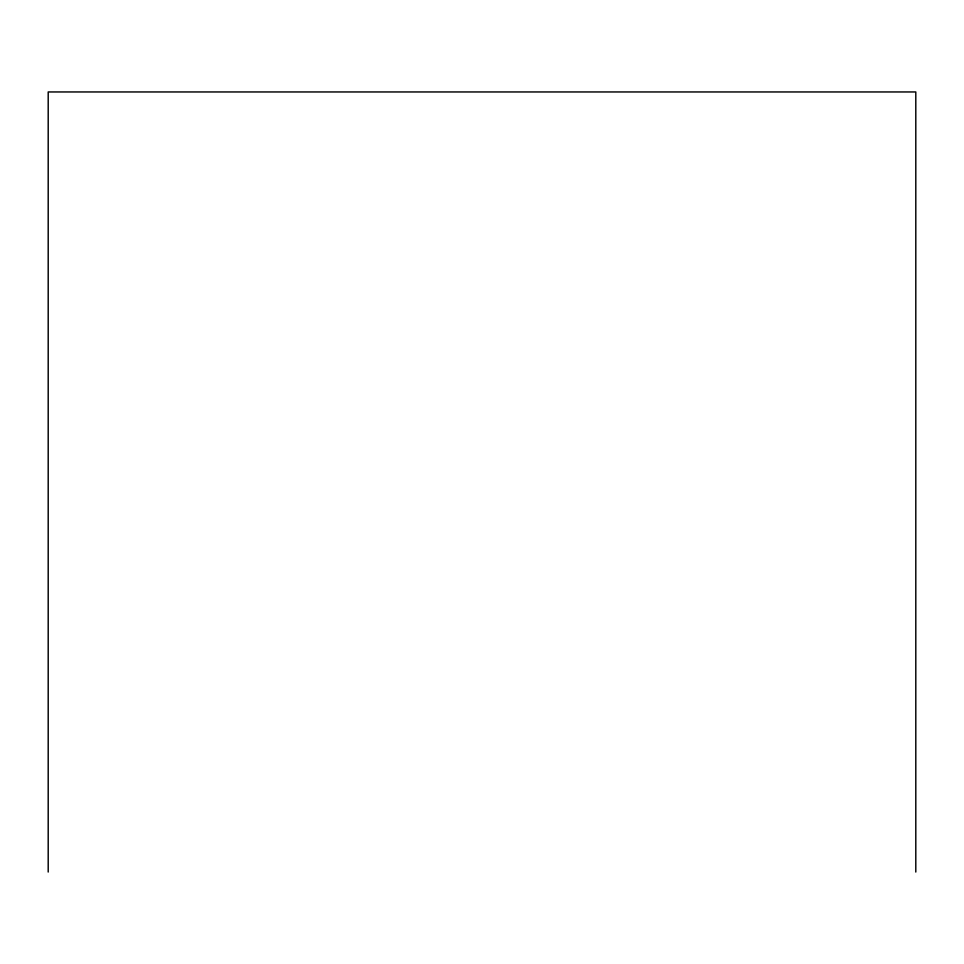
<?xml version="1.0" encoding="UTF-8"?>
<svg xmlns="http://www.w3.org/2000/svg" width="964" height="964" viewBox="0 0 964 964"><rect width="100%" height="100%" fill="white"/><g stroke="black" fill="none" stroke-linecap="round" stroke-linejoin="round"><path stroke-width="1.45" d="M915.8 872.046L915.8 91.954L48.2 91.954L48.2 872.046"/></g></svg>
